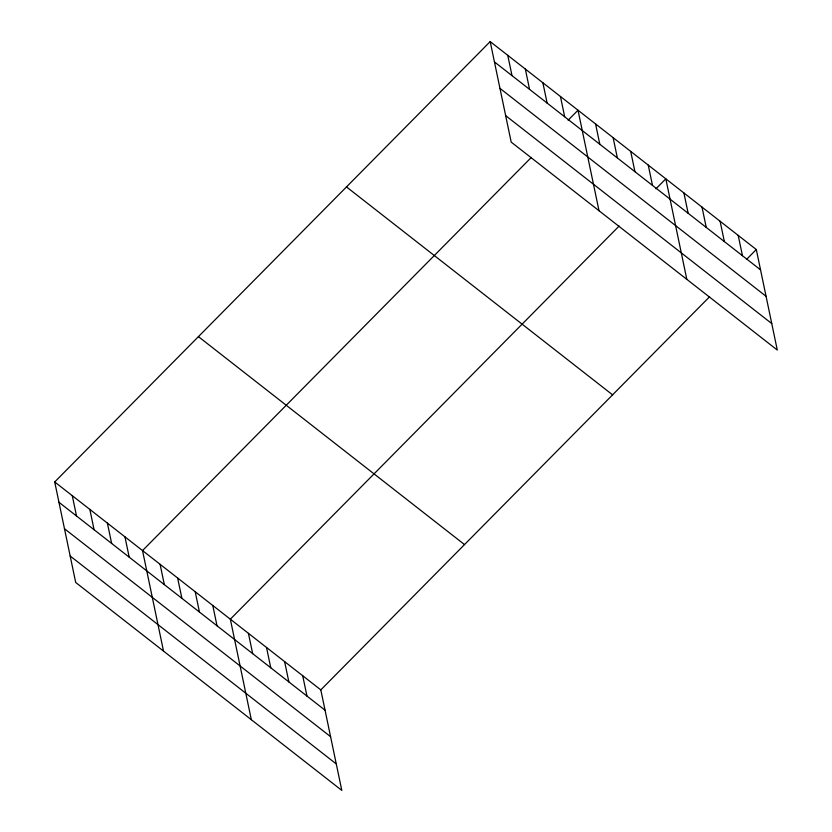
<?xml version="1.0" encoding="UTF-8"?>
<svg xmlns="http://www.w3.org/2000/svg" width="832" height="832" viewBox="0 0 832 832"><rect width="100%" height="100%" fill="white"/><g stroke="black" fill="none" stroke-linecap="round" stroke-linejoin="round"><path stroke-width="1.25" d="M54.714 481.957L320.809 689.894L341.806 790.4L75.702 582.473L54.714 481.957L490.194 41.6L756.298 249.527L777.286 350.043L511.191 142.106L490.194 41.6M531.305 157.446L142.522 550.576L163.519 651.082M568.131 120.203L578.011 110.219L599.009 210.725M619.112 226.065L230.339 619.195L251.326 719.701M655.938 188.822L665.818 178.838L686.816 279.344M320.809 689.894L709.592 296.764M746.418 259.522L756.298 249.527M494.437 61.911L760.531 269.838M499.97 88.369L766.064 296.306M505.669 115.638L771.763 323.575M346.486 186.919L612.581 394.846M198.422 336.638L464.516 544.575M58.947 502.268L325.052 710.206M64.48 528.736L330.574 736.663M70.179 556.005L336.274 763.932M738.202 235.394L742.446 255.705M720.106 221.25L724.35 241.561M702.01 207.116L706.254 227.427M683.914 192.972L688.158 213.283M648.253 165.11L652.496 185.422M630.698 151.393L634.941 171.694M613.132 137.665L617.375 157.976M595.566 123.937L599.81 144.248M560.446 96.491L564.689 116.802M542.88 82.774L547.123 103.074M525.325 69.046L529.568 89.357M507.759 55.328L512.002 75.629M302.713 675.75L306.956 696.062M284.617 661.617L288.86 681.918M266.521 647.473L270.764 667.784M248.425 633.339L252.668 653.64M212.774 605.467L217.017 625.778M195.208 591.75L199.451 612.061M177.642 578.022L181.886 598.333M160.087 564.304L164.33 584.605M124.956 536.858L129.199 557.159M107.401 523.13L111.644 543.442M89.835 509.402L94.078 529.714M72.27 495.685L76.513 515.996"/></g></svg>
